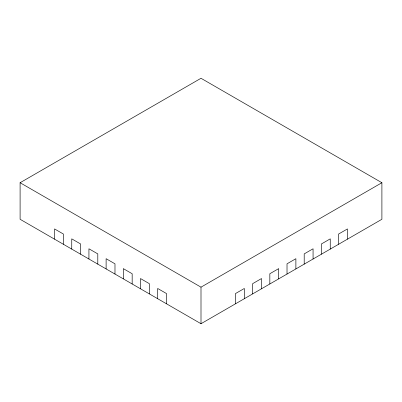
<?xml version="1.0" encoding="UTF-8"?>
<svg xmlns="http://www.w3.org/2000/svg" width="402" height="402" viewBox="0 0 402 402"><rect width="100%" height="100%" fill="white"/><g stroke="black" fill="none" stroke-linecap="round" stroke-linejoin="round"><path stroke-width="0.6" d="M20.1 182.724L201 78.279L381.9 182.724L381.9 219.276L201 323.721L20.1 219.276L20.1 182.724L201 287.164L381.9 182.724M347.439 239.175L347.439 228.939L338.574 234.054L338.574 244.29M330.253 249.094L330.253 238.858L321.389 243.979L321.389 254.215M313.068 259.019L313.068 248.783L304.203 253.898L304.203 264.134M295.882 268.938L295.882 258.702L287.018 263.823L287.018 274.058M278.697 278.862L278.697 268.626L269.832 273.742L269.832 283.978M261.511 288.782L261.511 278.546L252.647 283.666L252.647 293.902M244.326 298.706L244.326 288.47L235.461 293.586L235.461 303.822M201 287.164L201 323.721M166.539 303.822L166.539 293.586L157.674 288.47L157.674 298.706M149.353 293.902L149.353 283.666L140.489 278.546L140.489 288.782M132.168 283.978L132.168 273.742L123.303 268.626L123.303 278.862M114.982 274.058L114.982 263.823L106.118 258.702L106.118 268.938M97.797 264.134L97.797 253.898L88.932 248.783L88.932 259.019M80.611 254.215L80.611 243.979L71.747 238.858L71.747 249.094M63.426 244.29L63.426 234.054L54.561 228.939L54.561 239.175"/></g></svg>
